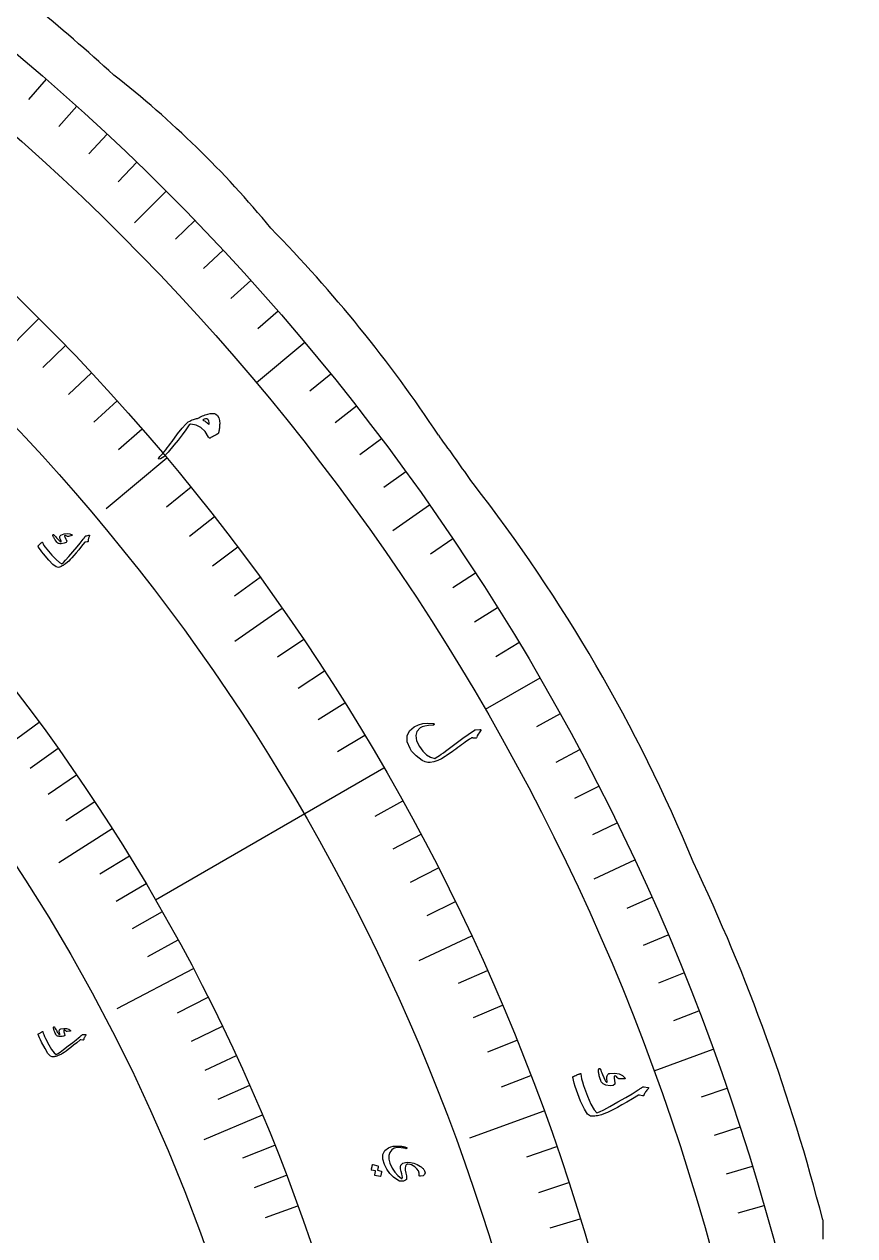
# Model space of a CAD drawing. Header units: millimetres. Extents: x -62 to 62, y -62 to 70.
# Drawn here: x 39.29 to 60.76, y 15.97 to 47.27 of the extents above; entities that cross this region are included whole.
import ezdxf

# ---------------------------------------------------------------- set-up
doc = ezdxf.new("R2010")
doc.units = ezdxf.units.MM
for name, color, linetype in [('CUT_OUTER', 1, 'Continuous'), ('ENGRAVE', 7, 'Continuous'), ('ENGRAVE_FINE', 8, 'Continuous'), ('TEXT', 5, 'Continuous')]:
    doc.layers.add(name, color=color, linetype=linetype)

msp = doc.modelspace()

# ---------------------------------------------------------------- linework, layer by layer
at = {"layer": 'CUT_OUTER'}
for points in [[(50.004, 36.655), (50.0245, 36.6271)], [(59.9303, 16.3835), (59.9304, 16.3801), (59.9304, 15.8845)]]:
    msp.add_lwpolyline(points, dxfattribs=at)
for centre, radius, start, end in [((0.5091, 0.5822), 61.2267, 47.832659, 50.436493), ((25.828, 25.7267), 25.6628, 39.36836, 52.04856), ((19.6849, 16.5104), 36.4013, 33.60087, 44.45661), ((0.3918, 0.2832), 61.5166, 34.819066, 36.2137), ((18.0599, 9.7612), 41.6639, 22.39208, 37.99355), ((10.4507, 3.7038), 51.0784, 14.37338, 25.42438)]:
    msp.add_arc(centre, radius, start, end, dxfattribs=at)
at = {"layer": 'ENGRAVE'}
for points in [[(42.9638, 42.9638), (42.1418, 42.1418)], [(39.6758, 39.6758), (38.6148, 38.6148)], [(46.5449, 39.0558), (45.2981, 38.0096)], [(42.9828, 36.0668), (41.4154, 34.7517)], [(49.7717, 34.8505), (48.8194, 34.1837)], [(45.9626, 32.1834), (44.7336, 31.3228)], [(52.6197, 30.38), (51.2102, 29.5662)], [(48.5927, 28.055), (42.6864, 24.645)], [(41.5695, 26.4856), (40.189, 25.606)], [(55.0673, 25.6783), (54.0137, 25.187)], [(50.8529, 23.7131), (49.4931, 23.079)], [(43.662, 22.8721), (41.6849, 21.8364)], [(57.0957, 20.7811), (55.5664, 20.2245)], [(52.7262, 19.1908), (50.8035, 18.491)], [(45.4454, 19.0845), (43.9363, 18.4508)]]:
    msp.add_lwpolyline(points, dxfattribs=at)
for radius in [60.76, 60.76, 59.1325, 56.11, 56.11, 53.723, 49.29, 49.29, 46.686, 41.85, 41.85]:
    msp.add_circle((0, 0), radius, dxfattribs=at)
at = {"layer": 'ENGRAVE_FINE'}
for points in [[(39.8621, 45.8562), (39.4045, 45.3297)], [(40.6564, 45.1535), (40.1897, 44.6351)], [(41.4382, 44.4371), (40.9625, 43.9269)], [(42.2074, 43.7071), (41.7229, 43.2053)], [(43.7071, 42.2074), (43.2053, 41.7229)], [(44.4371, 41.4382), (43.9269, 40.9625)], [(45.1535, 40.6564), (44.6351, 40.1897)], [(45.8562, 39.8621), (45.3297, 39.4045)], [(40.3622, 38.9773), (39.7734, 38.4088)], [(41.0363, 38.2669), (40.4377, 37.7088)], [(47.2194, 38.2375), (46.6773, 37.7986)], [(41.6979, 37.5449), (41.0897, 36.9973)], [(47.8795, 37.4076), (47.3299, 36.9782)], [(42.3468, 36.8115), (41.7291, 36.2746)], [(48.5251, 36.5663), (47.968, 36.1465)], [(49.1559, 35.7138), (48.5916, 35.3039)], [(43.6057, 35.3112), (42.9696, 34.7961)], [(44.2153, 34.5448), (43.5704, 34.0409)], [(50.3723, 33.9766), (49.7941, 33.5865)], [(44.8114, 33.7678), (44.1578, 33.2753)], [(45.3939, 32.9806), (44.7318, 32.4996)], [(50.9576, 33.0923), (50.3727, 32.7124)], [(51.5274, 32.1979), (50.9359, 31.8283)], [(46.5173, 31.3763), (45.8388, 30.9187)], [(52.0815, 31.2937), (51.4836, 30.9345)], [(47.0578, 30.5597), (46.3714, 30.114)], [(47.584, 29.7338), (46.8899, 29.3001)], [(53.1419, 29.457), (52.5318, 29.1189)], [(39.6842, 29.2346), (38.9654, 28.7051)], [(48.0957, 28.8988), (47.3942, 28.4773)], [(40.1726, 28.5599), (39.4449, 28.0426)], [(53.6479, 28.5251), (53.032, 28.1976)], [(40.6496, 27.8767), (39.9133, 27.3718)], [(54.1376, 27.5845), (53.5161, 27.2678)], [(41.1153, 27.1852), (40.3706, 26.6928)], [(49.0749, 27.2027), (48.3591, 26.8059)], [(54.6107, 26.6354), (53.9838, 26.3297)], [(49.5422, 26.342), (48.8196, 25.9578)], [(42.0119, 25.778), (41.2509, 25.3111)], [(49.9944, 25.4734), (49.2652, 25.1019)], [(42.4425, 25.0627), (41.6737, 24.6087)], [(50.4313, 24.597), (49.6958, 24.2382)], [(55.507, 24.7133), (54.8698, 24.4296)], [(42.8612, 24.3398), (42.0848, 23.8989)], [(43.2677, 23.6095), (42.484, 23.1819)], [(55.9299, 23.7408), (55.2878, 23.4683)], [(51.259, 22.822), (50.5114, 22.4891)], [(56.3357, 22.7611), (55.689, 22.4998)], [(44.0439, 22.1277), (43.2462, 21.7269)], [(51.6495, 21.9239), (50.8962, 21.6041)], [(56.7243, 21.7744), (56.0732, 21.5245)], [(44.4134, 21.3766), (43.6089, 20.9894)], [(52.0243, 21.0192), (51.2655, 20.7126)], [(44.7702, 20.6188), (43.9592, 20.2454)], [(52.3832, 20.108), (51.6192, 19.8147)], [(45.1142, 19.8548), (44.2971, 19.4951)], [(57.4497, 19.7815), (56.7902, 19.5544)], [(57.7862, 18.7759), (57.1228, 18.5603)], [(45.7636, 18.3083), (44.9347, 17.9767)], [(53.053, 18.2676), (52.2792, 18.0012)], [(58.1051, 17.7645), (57.4381, 17.5606)], [(46.0687, 17.5264), (45.2343, 17.209)], [(53.3638, 17.3389), (52.5854, 17.086)], [(46.3606, 16.739), (45.5209, 16.4358)], [(58.4063, 16.7477), (57.7358, 16.5555)], [(53.6583, 16.405), (52.8756, 16.1657)]]:
    msp.add_lwpolyline(points, dxfattribs=at)
at = {"layer": 'TEXT'}
for points in [[(43.7727, 37.0855), (43.8039, 37.104), (43.8357, 37.1217), (43.8679, 37.1385), (43.9008, 37.1544), (43.9341, 37.1691), (43.9679, 37.1822), (44.0021, 37.1936), (44.0368, 37.2034), (44.1037, 37.2164), (44.1612, 37.2201), (44.2094, 37.2144), (44.2483, 37.1993), (44.2915, 37.1628), (44.3223, 37.1085), (44.3404, 37.0364), (44.3459, 36.9465), (44.3456, 36.9202), (44.3444, 36.894), (44.3424, 36.8679), (44.3397, 36.8419), (44.3362, 36.8159), (44.3321, 36.7897), (44.3274, 36.7633), (44.322, 36.7369), (44.3182, 36.7224), (44.3128, 36.7103), (44.3058, 36.7005), (44.2973, 36.6931), (44.2572, 36.6697), (44.2214, 36.6491), (44.1896, 36.6311), (44.162, 36.6158), (44.1389, 36.6034), (44.1208, 36.594), (44.1076, 36.5876), (44.0994, 36.5842), (44.0873, 36.5827), (44.0769, 36.5851), (44.0683, 36.5915), (44.0614, 36.602), (43.9695, 36.7504), (43.862, 36.8563), (43.7394, 36.9198), (43.6018, 36.9408), (43.5885, 36.9391), (43.5771, 36.9352), (43.5678, 36.9289), (43.5604, 36.9203), (43.4705, 36.7929), (43.3748, 36.6629), (43.273, 36.5303), (43.1654, 36.3952), (43.0157, 36.2192), (42.9002, 36.1016), (42.8191, 36.0423), (42.7725, 36.0411), (42.767, 36.052), (42.7691, 36.066), (42.7787, 36.0832), (42.7959, 36.1037), (42.8344, 36.1431), (42.8734, 36.1855), (42.9129, 36.2308), (42.9528, 36.279), (42.9932, 36.3298), (43.0343, 36.383), (43.0759, 36.4385), (43.1181, 36.4963), (43.2595, 36.6904), (43.3761, 36.8389), (43.468, 36.9415), (43.5354, 36.9982), (43.5707, 37.0199), (43.6045, 37.0384), (43.6369, 37.0535), (43.6678, 37.0654), (43.6971, 37.0744), (43.7243, 37.0807), (43.7495, 37.0845), (43.7727, 37.0855)], [(43.9111, 37.0503), (43.931, 37.04), (43.9511, 37.0284), (43.9714, 37.0155), (43.9919, 37.0013), (44.0124, 36.9858), (44.033, 36.9693), (44.0536, 36.9516), (44.0741, 36.9329), (44.0718, 36.9816), (44.065, 37.0196), (44.0536, 37.0468), (44.0378, 37.0633), (44.0101, 37.0755), (43.9797, 37.0774), (43.9467, 37.069), (43.9111, 37.0503)], [(40.9766, 34.049), (40.9696, 34.0317), (40.9634, 34.0146), (40.9582, 33.9978), (40.9539, 33.9813), (40.9505, 33.9649), (40.9482, 33.9486), (40.9469, 33.9324), (40.9466, 33.9164), (40.9451, 33.909), (40.9409, 33.9034), (40.9339, 33.8997), (40.9241, 33.8977), (40.8706, 33.8899), (40.865, 33.8888), (40.8605, 33.8876), (40.8571, 33.8863), (40.8548, 33.8848), (40.775, 33.7854), (40.7023, 33.6963), (40.6367, 33.6174), (40.5782, 33.5488), (40.5268, 33.4906), (40.4827, 33.4428), (40.4458, 33.4056), (40.416, 33.3787), (40.3579, 33.3307), (40.3386, 33.3165), (40.3184, 33.3031), (40.2975, 33.2906), (40.2758, 33.2789), (40.2532, 33.2681), (40.2297, 33.2582), (40.2053, 33.2493), (40.1799, 33.2414), (40.1223, 33.2537), (40.0383, 33.3162), (39.9276, 33.4285), (39.7898, 33.5905), (39.7487, 33.6428), (39.7119, 33.6921), (39.6794, 33.7387), (39.6513, 33.7824), (39.6498, 33.7873), (39.6499, 33.7918), (39.6516, 33.7959), (39.6549, 33.7996), (39.6719, 33.8159), (39.6876, 33.8307), (39.7018, 33.8438), (39.7145, 33.8554), (39.726, 33.8655), (39.7364, 33.8743), (39.7456, 33.8817), (39.7537, 33.8878), (39.7585, 33.891), (39.7622, 33.8915), (39.7649, 33.8894), (39.7665, 33.8846), (39.7815, 33.8502), (39.8054, 33.8098), (39.8382, 33.7633), (39.8798, 33.7107), (40.0088, 33.5577), (40.1165, 33.4437), (40.2034, 33.3689), (40.2696, 33.3336), (40.3056, 33.3635), (40.3651, 33.4252), (40.4481, 33.5186), (40.5545, 33.6438), (40.66, 33.7704), (40.7393, 33.8665), (40.7927, 33.9323), (40.82, 33.9676), (40.8273, 33.9776), (40.834, 33.9869), (40.8403, 33.9956), (40.8462, 34.0036), (40.8515, 34.0109), (40.8561, 34.0175), (40.8602, 34.0233), (40.8636, 34.0283), (40.8717, 34.0386), (40.8809, 34.0468), (40.8911, 34.0527), (40.9023, 34.0565), (40.9663, 34.071), (40.9709, 34.0717), (40.9746, 34.0713), (40.9774, 34.0699), (40.9793, 34.0675), (40.9801, 34.0634), (40.9799, 34.0589), (40.9788, 34.0541), (40.9766, 34.049)], [(40.5295, 34.0845), (40.5311, 34.082), (40.5318, 34.0794), (40.5317, 34.0765), (40.5308, 34.0734), (40.5293, 34.0714), (40.5274, 34.0696), (40.5252, 34.0679), (40.5225, 34.0665), (40.439, 34.0389), (40.4301, 34.0366), (40.4226, 34.0357), (40.4164, 34.0362), (40.4115, 34.0381), (40.3948, 34.0495), (40.3785, 34.0576), (40.3629, 34.0622), (40.3477, 34.0636), (40.3421, 34.0616), (40.3394, 34.0555), (40.3397, 34.0454), (40.3429, 34.0311), (40.3463, 34.0225), (40.3499, 34.0139), (40.3539, 34.0051), (40.3582, 33.9962), (40.3629, 33.9872), (40.3681, 33.9779), (40.3737, 33.9684), (40.3798, 33.9586), (40.3927, 33.918), (40.3752, 33.8869), (40.3274, 33.8652), (40.2493, 33.853), (40.2231, 33.8529), (40.2005, 33.8553), (40.1816, 33.8604), (40.1663, 33.8679), (40.1525, 33.8788), (40.136, 33.896), (40.117, 33.9196), (40.0953, 33.9495), (40.0845, 33.9651), (40.0748, 33.9803), (40.0661, 33.9951), (40.0585, 34.0096), (40.0518, 34.0235), (40.0456, 34.0366), (40.0401, 34.0491), (40.0352, 34.0608), (40.0336, 34.0691), (40.0337, 34.0762), (40.0357, 34.0821), (40.0395, 34.0867), (40.0447, 34.0899), (40.0499, 34.0905), (40.055, 34.0885), (40.06, 34.0839), (40.0751, 34.0684), (40.0919, 34.0506), (40.1104, 34.0304), (40.1306, 34.0079), (40.1684, 33.9658), (40.1994, 33.9343), (40.2238, 33.9134), (40.2415, 33.903), (40.2445, 33.9022), (40.2472, 33.9027), (40.2496, 33.9045), (40.2517, 33.9075), (40.2525, 33.91), (40.2524, 33.9132), (40.2515, 33.9172), (40.2496, 33.922), (40.2289, 33.9633), (40.2209, 33.9811), (40.2158, 33.9978), (40.2137, 34.0135), (40.2144, 34.0281), (40.2176, 34.0425), (40.2234, 34.0545), (40.2319, 34.0638), (40.243, 34.0706), (40.3277, 34.1052), (40.4037, 34.119), (40.471, 34.1121), (40.5295, 34.0845)], [(51.0671, 29.0568), (51.075, 29.0567), (51.0818, 29.0546), (51.0875, 29.0506), (51.092, 29.0446), (51.0946, 29.0375), (51.0944, 29.0302), (51.0915, 29.0226), (51.0858, 29.0148), (51.0516, 28.9709), (51.0242, 28.9292), (51.0036, 28.8898), (50.9897, 28.8526), (50.984, 28.8407), (50.974, 28.8326), (50.96, 28.8284), (50.9418, 28.8281), (50.9324, 28.8292), (50.9233, 28.8301), (50.9147, 28.8309), (50.9064, 28.8316), (50.8986, 28.8323), (50.8914, 28.833), (50.8849, 28.8337), (50.879, 28.8345), (50.8685, 28.8354), (50.8574, 28.834), (50.8457, 28.8303), (50.8333, 28.8243), (50.801, 28.8028), (50.766, 28.7789), (50.7284, 28.7525), (50.6882, 28.7237), (50.6453, 28.6925), (50.5996, 28.6592), (50.5511, 28.6236), (50.4999, 28.5858), (50.4492, 28.5473), (50.4013, 28.5115), (50.3562, 28.4785), (50.3139, 28.4482), (50.2744, 28.4204), (50.2375, 28.395), (50.2034, 28.3719), (50.1719, 28.3512), (50.0765, 28.2938), (49.9802, 28.2499), (49.8832, 28.2193), (49.7854, 28.2019), (49.7217, 28.2027), (49.653, 28.2208), (49.5792, 28.2561), (49.5005, 28.3085), (49.4244, 28.3705), (49.3601, 28.4327), (49.3074, 28.4952), (49.2664, 28.5579), (49.1946, 28.7331), (49.1883, 28.8851), (49.2478, 29.0143), (49.3733, 29.1206), (49.4824, 29.1736), (49.6003, 29.2063), (49.7273, 29.2189), (49.8633, 29.211), (49.8718, 29.2093), (49.8784, 29.2061), (49.8829, 29.2014), (49.8854, 29.1952), (49.8867, 29.1878), (49.8864, 29.1814), (49.8845, 29.1761), (49.881, 29.1718), (49.8751, 29.1667), (49.8685, 29.1632), (49.8614, 29.1613), (49.8536, 29.161), (49.7412, 29.1549), (49.6497, 29.1423), (49.5791, 29.1235), (49.5294, 29.0983), (49.445, 29.0056), (49.4136, 28.8939), (49.4348, 28.7633), (49.5086, 28.6134), (49.5978, 28.4914), (49.6943, 28.3994), (49.7981, 28.3375), (49.9095, 28.3055), (49.9426, 28.3264), (49.9809, 28.3515), (50.0243, 28.381), (50.0727, 28.4149), (50.1264, 28.4533), (50.1852, 28.4965), (50.2492, 28.5444), (50.3184, 28.5971), (50.3902, 28.6505), (50.4611, 28.7029), (50.531, 28.7541), (50.6, 28.8041), (50.6681, 28.8528), (50.7354, 28.9001), (50.8019, 28.9461), (50.8676, 28.9905), (50.9293, 29.0362), (50.937, 29.0401), (50.9447, 29.043), (50.9523, 29.0449), (50.9599, 29.0458)], [(40.4937, 21.2724), (40.4947, 21.2699), (40.4948, 21.2674), (40.4942, 21.2648), (40.4927, 21.2623), (40.491, 21.2608), (40.489, 21.2595), (40.4867, 21.2585), (40.484, 21.2577), (40.4045, 21.2495), (40.3962, 21.2492), (40.3893, 21.2499), (40.3839, 21.2515), (40.38, 21.2541), (40.3673, 21.2675), (40.3544, 21.2778), (40.3414, 21.2851), (40.3282, 21.2892), (40.3229, 21.2885), (40.3193, 21.2837), (40.3176, 21.2746), (40.3177, 21.2612), (40.3189, 21.253), (40.3205, 21.2446), (40.3223, 21.236), (40.3245, 21.2273), (40.3269, 21.2184), (40.3297, 21.2091), (40.3328, 21.1996), (40.3363, 21.1897), (40.3399, 21.1511), (40.3183, 21.1269), (40.2716, 21.117), (40.1999, 21.1212), (40.1766, 21.1263), (40.157, 21.1328), (40.1412, 21.141), (40.1291, 21.1507), (40.1189, 21.163), (40.1077, 21.1815), (40.0953, 21.2061), (40.0819, 21.237), (40.0753, 21.2529), (40.0696, 21.2683), (40.0648, 21.2831), (40.0609, 21.2974), (40.0576, 21.3111), (40.0547, 21.324), (40.0522, 21.3361), (40.0501, 21.3474), (40.0503, 21.3552), (40.0518, 21.3615), (40.0547, 21.3663), (40.0589, 21.3696), (40.0642, 21.3715), (40.0689, 21.371), (40.0731, 21.3682), (40.0766, 21.3632), (40.087, 21.3465), (40.0985, 21.3274), (40.111, 21.3058), (40.1246, 21.2819), (40.15, 21.2372), (40.1714, 21.2032), (40.189, 21.1799), (40.2027, 21.1672), (40.2052, 21.1659), (40.2077, 21.1659), (40.2102, 21.167), (40.2126, 21.1693), (40.2138, 21.1713), (40.2144, 21.1742), (40.2143, 21.1779), (40.2136, 21.1825), (40.2032, 21.2232), (40.1996, 21.2406), (40.1983, 21.2564), (40.1994, 21.2708), (40.2029, 21.2836), (40.2085, 21.2958), (40.216, 21.3053), (40.2254, 21.3119), (40.2366, 21.3158), (40.3186, 21.33), (40.3887, 21.3275), (40.4472, 21.3083), (40.4937, 21.2724)], [(40.884, 21.1537), (40.8744, 21.1397), (40.8656, 21.1257), (40.8577, 21.1118), (40.8506, 21.0979), (40.8444, 21.084), (40.8392, 21.07), (40.8349, 21.0559), (40.8316, 21.0417), (40.8288, 21.0354), (40.8239, 21.0313), (40.817, 21.0293), (40.8079, 21.0295), (40.7589, 21.033), (40.7537, 21.0331), (40.7495, 21.0329), (40.7462, 21.0324), (40.7438, 21.0316), (40.6536, 20.9588), (40.5717, 20.8938), (40.4981, 20.8366), (40.4328, 20.787), (40.3759, 20.7453), (40.3274, 20.7115), (40.2873, 20.6856), (40.2557, 20.6676), (40.1947, 20.6363), (40.1748, 20.6275), (40.1543, 20.6195), (40.1333, 20.6124), (40.1117, 20.6063), (40.0895, 20.6011), (40.0668, 20.5969), (40.0433, 20.5938), (40.0193, 20.5917), (39.9705, 20.6138), (39.9081, 20.6856), (39.8317, 20.8069), (39.7408, 20.9775), (39.7144, 21.0319), (39.6914, 21.0828), (39.6716, 21.1305), (39.6551, 21.1747), (39.6547, 21.1794), (39.6557, 21.1833), (39.658, 21.1866), (39.6616, 21.1893), (39.6799, 21.2005), (39.6967, 21.2106), (39.7118, 21.2195), (39.7254, 21.2273), (39.7376, 21.2341), (39.7485, 21.2399), (39.7581, 21.2447), (39.7665, 21.2485), (39.7714, 21.2504), (39.7748, 21.2501), (39.7767, 21.2477), (39.7773, 21.2432), (39.7839, 21.2097), (39.7973, 21.1692), (39.8174, 21.1215), (39.8441, 21.0667), (39.9289, 20.9058), (40.0024, 20.7836), (40.0649, 20.7003), (40.1168, 20.656), (40.1547, 20.6756), (40.2195, 20.7188), (40.3114, 20.7856), (40.4302, 20.8761), (40.5485, 20.9679), (40.6378, 21.0379), (40.6979, 21.0859), (40.7291, 21.1119), (40.7374, 21.1194), (40.7453, 21.1263), (40.7525, 21.1328), (40.7593, 21.1388), (40.7654, 21.1443), (40.7708, 21.1492), (40.7756, 21.1536), (40.7796, 21.1574), (40.7888, 21.1649), (40.7985, 21.1704), (40.8087, 21.1737), (40.8195, 21.1748), (40.8792, 21.1753), (40.8834, 21.1749), (40.8866, 21.1739), (40.8888, 21.1721), (40.89, 21.1696), (40.8899, 21.1658), (40.8889, 21.1618), (40.8869, 21.1578), (40.884, 21.1537)], [(55.4186, 19.7719), (55.4003, 19.7517), (55.3834, 19.7314), (55.3679, 19.711), (55.3537, 19.6905), (55.3409, 19.6697), (55.3297, 19.6485), (55.3199, 19.627), (55.3115, 19.6051), (55.3058, 19.5958), (55.2971, 19.5903), (55.2857, 19.5887), (55.2714, 19.5909), (55.1943, 19.6071), (55.1861, 19.6085), (55.1794, 19.6091), (55.174, 19.609), (55.1702, 19.6082), (55.0115, 19.5122), (54.8676, 19.4267), (54.7386, 19.3518), (54.6244, 19.2873), (54.5251, 19.2335), (54.441, 19.1904), (54.3718, 19.158), (54.3178, 19.1363), (54.2143, 19.0998), (54.1808, 19.0901), (54.1467, 19.0819), (54.1118, 19.0752), (54.0763, 19.0701), (54.0401, 19.0666), (54.003, 19.065), (53.9652, 19.0651), (53.9266, 19.0669), (53.8542, 19.1125), (53.7707, 19.2395), (53.6756, 19.4479), (53.5679, 19.7373), (53.5376, 19.829), (53.5118, 19.9146), (53.4905, 19.9942), (53.4737, 20.0677), (53.4741, 20.0752), (53.4764, 20.0812), (53.4808, 20.086), (53.4871, 20.0894), (53.5185, 20.1034), (53.5472, 20.1158), (53.5731, 20.1268), (53.5963, 20.1364), (53.617, 20.1445), (53.6355, 20.1514), (53.6518, 20.157), (53.6659, 20.1613), (53.6739, 20.1633), (53.6793, 20.1622), (53.6819, 20.158), (53.6818, 20.1506), (53.6854, 20.0962), (53.698, 20.0291), (53.7198, 19.9494), (53.7506, 19.857), (53.8508, 19.5839), (53.9412, 19.3746), (54.0225, 19.2292), (54.0952, 19.1479), (54.1594, 19.1708), (54.2716, 19.2252), (54.4316, 19.3113), (54.6395, 19.4292), (54.8468, 19.5494), (55.0032, 19.6413), (55.1089, 19.7046), (55.1639, 19.7392), (55.1787, 19.7492), (55.1926, 19.7586), (55.2056, 19.7673), (55.2175, 19.7754), (55.2284, 19.7828), (55.2381, 19.7894), (55.2465, 19.7953), (55.2538, 19.8005), (55.2699, 19.8106), (55.2865, 19.8171), (55.3034, 19.8201), (55.3207, 19.8196), (55.4155, 19.8073), (55.4221, 19.8059), (55.4269, 19.8035), (55.4301, 19.8002), (55.4314, 19.796), (55.4305, 19.7899), (55.428, 19.7838), (55.4241, 19.7778), (55.4186, 19.7719)], [(54.8245, 20.0452), (54.8254, 20.041), (54.8251, 20.037), (54.8236, 20.0331), (54.8208, 20.0293), (54.8178, 20.0273), (54.8143, 20.0258), (54.8104, 20.0246), (54.806, 20.024), (54.6782, 20.028), (54.6649, 20.0293), (54.6541, 20.0318), (54.6459, 20.0356), (54.6401, 20.0406), (54.6228, 20.0646), (54.6046, 20.0837), (54.5855, 20.0979), (54.5655, 20.1073), (54.5568, 20.1074), (54.5501, 20.1004), (54.5455, 20.0863), (54.5428, 20.0652), (54.5431, 20.0518), (54.5438, 20.0381), (54.5449, 20.0241), (54.5464, 20.0098), (54.5484, 19.9951), (54.5509, 19.9798), (54.5539, 19.964), (54.5573, 19.9475), (54.5548, 19.8855), (54.5154, 19.8516), (54.4393, 19.8458), (54.3265, 19.8679), (54.2906, 19.8809), (54.2609, 19.8955), (54.2375, 19.9118), (54.2203, 19.9297), (54.2068, 19.9514), (54.1929, 19.9832), (54.1785, 20.0249), (54.1637, 20.0767), (54.1566, 20.1034), (54.1508, 20.129), (54.1463, 20.1536), (54.1431, 20.1771), (54.1407, 20.1995), (54.1388, 20.2206), (54.1374, 20.2403), (54.1365, 20.2588), (54.1383, 20.271), (54.142, 20.2807), (54.1476, 20.2877), (54.1551, 20.2922), (54.1638, 20.294), (54.1712, 20.2922), (54.1772, 20.2869), (54.1819, 20.2781), (54.1948, 20.2495), (54.209, 20.2167), (54.2244, 20.1799), (54.2409, 20.139), (54.2717, 20.0627), (54.2985, 20.0041), (54.3215, 19.9633), (54.3405, 19.9403), (54.3443, 19.9378), (54.3482, 19.9371), (54.3524, 19.9384), (54.3568, 19.9415), (54.3591, 19.9444), (54.3606, 19.9489), (54.3613, 19.9548), (54.3611, 19.9623), (54.3532, 20.0291), (54.3511, 20.0575), (54.3524, 20.0829), (54.3572, 20.1054), (54.3655, 20.1251), (54.377, 20.1433), (54.3908, 20.1567), (54.4071, 20.1653), (54.4257, 20.169), (54.5587, 20.1742), (54.6696, 20.1553), (54.7582, 20.1123), (54.8245, 20.0452)], [(49.4999, 17.5414), (49.4988, 17.5941), (49.4807, 17.647), (49.4456, 17.6998), (49.3934, 17.7527), (49.3509, 17.7828), (49.3053, 17.8041), (49.2567, 17.8168), (49.2051, 17.8208), (49.1955, 17.8195), (49.1862, 17.8164), (49.1772, 17.8113), (49.1685, 17.8042), (49.1459, 17.7701), (49.1364, 17.7232), (49.1401, 17.6635), (49.1569, 17.591), (49.1741, 17.5197), (49.1785, 17.465), (49.1702, 17.4271), (49.1493, 17.4058), (49.0968, 17.3857), (49.0459, 17.3794), (48.9967, 17.3868), (48.9492, 17.4079), (48.8373, 17.4886), (48.7421, 17.583), (48.6636, 17.6909), (48.6016, 17.8127), (48.5602, 17.9552), (48.5639, 18.0748), (48.6129, 18.1716), (48.7072, 18.2457), (48.7653, 18.2697), (48.8322, 18.2851), (48.9082, 18.292), (48.9931, 18.2903), (49.0174, 18.2878), (49.0412, 18.2847), (49.0643, 18.281), (49.0869, 18.2768), (49.1089, 18.272), (49.1305, 18.2666), (49.1518, 18.2604), (49.1727, 18.2536), (49.1819, 18.2493), (49.1869, 18.2441), (49.1877, 18.2382), (49.1842, 18.2316), (49.1786, 18.2265), (49.1724, 18.2235), (49.1654, 18.2225), (49.1576, 18.2234), (49.0399, 18.2473), (48.9406, 18.2503), (48.8597, 18.2326), (48.7971, 18.1943), (48.7418, 18.1257), (48.7145, 18.0453), (48.7154, 17.953), (48.7442, 17.8487), (48.802, 17.7227), (48.8712, 17.6153), (48.9521, 17.5266), (49.0447, 17.4565), (49.0517, 17.4528), (49.0575, 17.4525), (49.0621, 17.4557), (49.0655, 17.4623), (49.068, 17.485), (49.064, 17.5215), (49.0534, 17.5717), (49.0362, 17.6357), (49.0212, 17.7017), (49.0184, 17.7552), (49.0279, 17.7962), (49.0497, 17.8248), (49.08, 17.8455), (49.1141, 17.8605), (49.1521, 17.8701), (49.194, 17.874), (49.2809, 17.869), (49.3664, 17.8492), (49.4504, 17.8145), (49.533, 17.765), (49.5533, 17.7512), (49.5715, 17.7373), (49.5878, 17.7233), (49.602, 17.7091), (49.6143, 17.695), (49.6247, 17.681), (49.6332, 17.6672), (49.6398, 17.6535), (49.6544, 17.596), (49.6423, 17.5533), (49.6034, 17.5254), (49.5379, 17.5123), (49.5188, 17.5131), (49.506, 17.5182), (49.4997, 17.5277), (49.4999, 17.5414)], [(48.5187, 17.6448), (48.5211, 17.6437), (48.5231, 17.6416), (48.5246, 17.6385), (48.5257, 17.6344), (48.5255, 17.6184), (48.5245, 17.6027), (48.5229, 17.5872), (48.5205, 17.572), (48.5174, 17.5569), (48.5134, 17.5418), (48.5086, 17.5267), (48.503, 17.5116), (48.5008, 17.5083), (48.498, 17.5062), (48.4946, 17.5052), (48.4905, 17.5055), (48.3557, 17.534), (48.3536, 17.5354), (48.3526, 17.5381), (48.3527, 17.5423), (48.354, 17.5479), (48.3555, 17.552), (48.3573, 17.5584), (48.3594, 17.5671), (48.3618, 17.5781), (48.3646, 17.5916), (48.3677, 17.6076), (48.3712, 17.6262), (48.3751, 17.6474), (48.27, 17.6702), (48.2665, 17.6717), (48.2647, 17.6747), (48.2646, 17.6791), (48.2663, 17.6849), (48.2677, 17.69), (48.2697, 17.6979), (48.2724, 17.7086), (48.2756, 17.7222), (48.2793, 17.7388), (48.2836, 17.7586), (48.2882, 17.7815), (48.2933, 17.8077), (48.2947, 17.8107), (48.2965, 17.8125), (48.2988, 17.8131), (48.3015, 17.8123), (48.4326, 17.7815), (48.4351, 17.7803), (48.4371, 17.7782), (48.4386, 17.7752), (48.4397, 17.7711), (48.4402, 17.7577), (48.4398, 17.7445), (48.4388, 17.7314), (48.4369, 17.7184), (48.4344, 17.7055), (48.4313, 17.6929), (48.4276, 17.6804), (48.4233, 17.6682)]]:
    msp.add_lwpolyline(points, close=True, dxfattribs=at)

doc.saveas('drawing.dxf')
